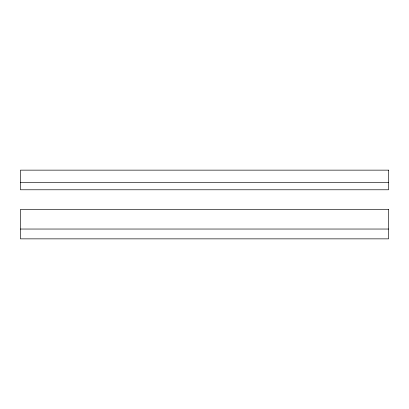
<?xml version="1.0" encoding="UTF-8"?>
<svg xmlns="http://www.w3.org/2000/svg" width="409" height="409" viewBox="0 0 409 409"><rect width="100%" height="100%" fill="white"/><g stroke="black" fill="none" stroke-linecap="round" stroke-linejoin="round"><path stroke-width="0.61" d="M20.45 182.414L388.55 182.414M20.45 229.04L388.55 229.04M388.55 170.144L20.45 170.144L20.45 189.776L388.55 189.776L388.55 170.144M388.55 209.408L20.45 209.408L20.45 238.856L388.55 238.856L388.55 209.408"/></g></svg>
